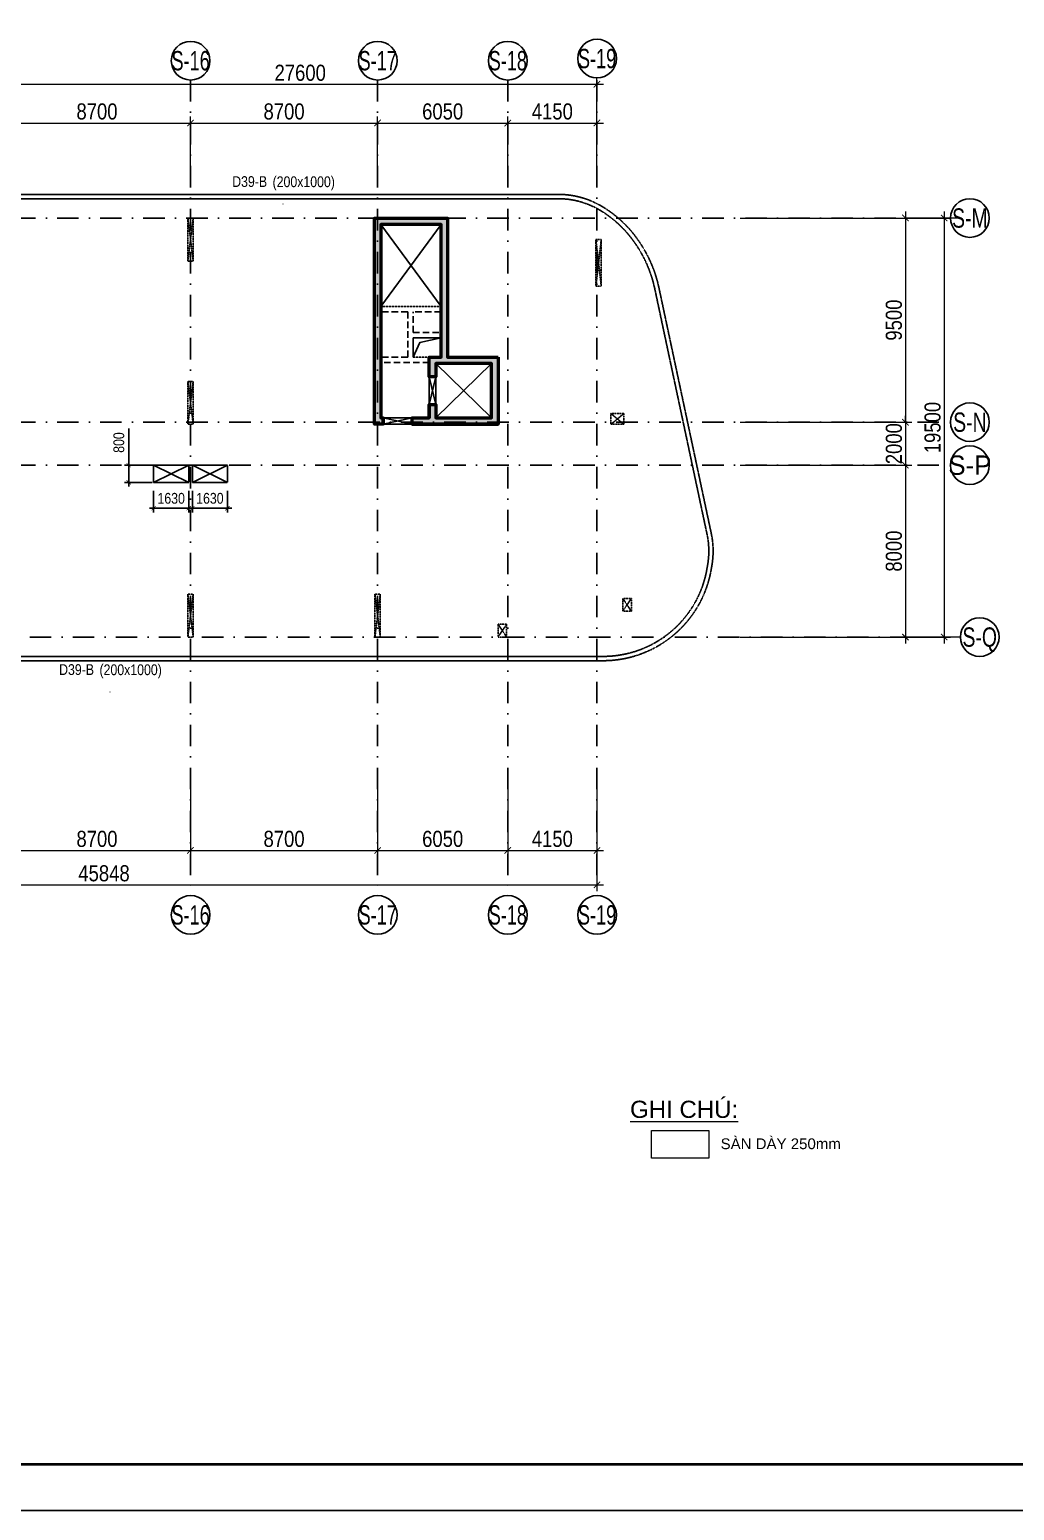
# Model space of a CAD drawing. Header units: millimetres. Extents: x -146681 to 1327256, y -72704 to 46237.
# Drawn here: x 1072153 to 1117944, y -72704 to -3796 of the extents above; entities that cross this region are included whole.
import ezdxf
from ezdxf.enums import TextEntityAlignment as Align

# ---------------------------------------------------------------- set-up
doc = ezdxf.new("R2010")
doc.units = ezdxf.units.MM
doc.header["$MEASUREMENT"] = 0
for name, pattern in [('DASHDOT', [1, 0.5, -0.25, 0, -0.25]), ('DASHED', [4.5, 3, -1.5]), ('ST_MBDV Cot vach 220805$0$HIDDEN', [0.375, 0.25, -0.125])]:
    doc.linetypes.add(name, pattern=pattern)
for name, color, linetype in [('AUDIT_I_220807103235-17', 50, 'Continuous'), ('ccu11-Dim', 8, 'Continuous'), ('ccu11-Khuat', 9, 'DASHED'), ('ccu11-Manh', 8, 'Continuous'), ('ccu11-Thay', 7, 'Continuous'), ('ccu12-Manh', 8, 'Continuous'), ('ccu12-Text', 31, 'Continuous'), ('KC2-DIM', 251, 'Continuous'), ('KT-Dim', 8, 'Continuous'), ('KT-Luoi truc South Tower', 8, 'DASHDOT'), ('ST_MBDV Cot vach 220805$0$AUDIT_I_220805193045-5', 6, 'Continuous'), ('TNG', 50, 'Continuous'), ('Xref_ST_MBDV Cot vach 30.7.2022|Xref_ST_MBDV Cot vach 30.7.2022|Xref_ST_MBDV Cot vach 30.7.2022|Xref_ST_MBDV Cot vach 30.7.2022|A-GRID-SYM', 50, 'Continuous')]:
    doc.layers.add(name, color=color, linetype=linetype)
for name, color, linetype, lineweight in [('ccu12-Tencaukien', 9, 'Continuous', 15), ('KT-Kich thuoc', 159, 'Continuous', 18), ('KT-Net thay', 7, 'Continuous', 15), ('ST_MBDV Cot vach 220805$0$KT-Net cot vach', 6, 'Continuous', 50)]:
    doc.layers.add(name, color=color, linetype=linetype, lineweight=lineweight)
doc.styles.add('Arial', font='arial.ttf', dxfattribs={"width": 0.7})
doc.styles.add('Arial Narrow', font='ARIALN.TTF')
doc.styles.add('HBA-Text', font='GOTHIC.TTF')
doc.dimstyles.new('ccu12-200', dxfattribs={"dimscale": 200, "dimtxt": 2.5, "dimasz": 1, "dimexe": 1, "dimexo": 2, "dimgap": 1, "dimtad": 1, "dimdec": 0, "dimdsep": 46, "dimtxsty": 'Arial Narrow', "dimblk": 'ARCHTICK', "dimcen": -1, "dimdle": 1, "dimclrd": 256, "dimclre": 256, "dimclrt": 3, "dimadec": 0, "dimazin": 2, "dimtfac": 0.1, "dimtdec": 0, "dimtmove": 0, "dimatfit": 1, "dimldrblk": 'ARCHTICK', "dimfxl": 1, "dimtvp": 0.833333, "dimtolj": 1, "dimtzin": 12, "dimarcsym": 0})
doc.dimstyles.new('CCU_1-300', dxfattribs={"dimscale": 300, "dimtxt": 2.5, "dimasz": 1, "dimexe": 1, "dimexo": 2, "dimgap": 0.5, "dimtad": 1, "dimdec": 0, "dimdsep": 46, "dimtxsty": 'Arial Narrow', "dimblk": 'ARCHTICK', "dimcen": -1, "dimdle": 1, "dimclrd": 256, "dimclre": 256, "dimclrt": 3, "dimadec": 0, "dimazin": 2, "dimtfac": 0.1, "dimtdec": 0, "dimtix": 1, "dimtmove": 2, "dimatfit": 1, "dimfxl": 1, "dimtvp": 0.833333, "dimtolj": 1, "dimtzin": 12, "dimarcsym": 0})

# ---------------------------------------------------------------- blocks, each defined once
blk = doc.blocks.new('_ArchTick')
at = {"color": 0, "const_width": 0.15}
blk.add_lwpolyline([(-0.5, -0.5), (0.5, 0.5)], dxfattribs=at)
blk = doc.blocks.new('*D476')
at = {"layer": 'Defpoints', "color": 0, "transparency": 16777216}
for p in [(-52171, 1204), (-6323, 1204), (-6323, -3959)]:
    blk.add_point(p, dxfattribs=at)
at = {"layer": 'KT-Kich thuoc', "lineweight": -2, "transparency": 16777216}
for p, q in [((-52171, 604), (-52171, -4259)), ((-6323, 604), (-6323, -4259)), ((-52471, -3959), (-6023, -3959))]:
    blk.add_line(p, q, dxfattribs=at)
at = {"layer": 'KT-Kich thuoc', "lineweight": -2, "transparency": 16777216, "xscale": 300, "yscale": 300, "zscale": 300, "rotation": 180}
blk.add_blockref('_ArchTick', (-52171, -3959), dxfattribs=at)
at = {"layer": 'KT-Kich thuoc', "lineweight": -2, "transparency": 16777216, "xscale": 300, "yscale": 300, "zscale": 300}
blk.add_blockref('_ArchTick', (-6323, -3959), dxfattribs=at)
at = {"layer": 'KT-Kich thuoc', "color": 3, "transparency": 16777216, "insert": (-29247, -3426), "char_height": 750, "attachment_point": 5, "style": 'Arial Narrow'}
blk.add_mtext('\\A1;45848', dxfattribs=at)
blk = doc.blocks.new('*D477')
at = {"layer": 'Defpoints', "color": 0, "transparency": 16777216}
for p in [(-265, 27070), (-265, 7570), (9819, 7570)]:
    blk.add_point(p, dxfattribs=at)
at = {"layer": 'KT-Kich thuoc', "lineweight": -2, "transparency": 16777216}
for p, q in [((335, 27070), (10119, 27070)), ((9819, 27370), (9819, 7270)), ((335, 7570), (10119, 7570))]:
    blk.add_line(p, q, dxfattribs=at)
at = {"layer": 'KT-Kich thuoc', "lineweight": -2, "transparency": 16777216, "xscale": 300, "yscale": 300, "zscale": 300}
for p, rotation in [((9819, 27070), 90), ((9819, 7570), 270)]:
    blk.add_blockref('_ArchTick', p, dxfattribs=dict(at, rotation=rotation))
at = {"layer": 'KT-Kich thuoc', "color": 3, "transparency": 16777216, "insert": (9286, 17320), "char_height": 750, "attachment_point": 5, "rotation": 90, "style": 'Arial Narrow'}
blk.add_mtext('\\A1;19500', dxfattribs=at)
blk = doc.blocks.new('*D455')
at = {"layer": 'Defpoints', "color": 0, "transparency": 16777216}
for p in [(-25223, 31492), (-33923, 28684, 0), (-25223, 28649, 0)]:
    blk.add_point(p, dxfattribs=at)
at = {"layer": 'KT-Kich thuoc', "lineweight": -2, "transparency": 16777216}
for p, q in [((-33923, 29284), (-33923, 31792)), ((-25223, 29249), (-25223, 31792)), ((-34223, 31492), (-24923, 31492))]:
    blk.add_line(p, q, dxfattribs=at)
at = {"layer": 'KT-Kich thuoc', "lineweight": -2, "transparency": 16777216, "xscale": 300, "yscale": 300, "zscale": 300, "rotation": 180}
blk.add_blockref('_ArchTick', (-33923, 31492), dxfattribs=at)
at = {"layer": 'KT-Kich thuoc', "lineweight": -2, "transparency": 16777216, "xscale": 300, "yscale": 300, "zscale": 300}
blk.add_blockref('_ArchTick', (-25223, 31492), dxfattribs=at)
at = {"layer": 'KT-Kich thuoc', "color": 3, "transparency": 16777216, "insert": (-29573, 32025), "char_height": 750, "attachment_point": 5, "style": 'Arial Narrow'}
blk.add_mtext('\\A1;8700', dxfattribs=at)
blk = doc.blocks.new('*D456')
at = {"layer": 'Defpoints', "color": 0, "transparency": 16777216}
for p in [(-16523, 31492), (-25223, 28649, 0), (-16523, 28791, 0)]:
    blk.add_point(p, dxfattribs=at)
at = {"layer": 'KT-Kich thuoc', "lineweight": -2, "transparency": 16777216}
for p, q in [((-25223, 29249), (-25223, 31792)), ((-16523, 29391), (-16523, 31792)), ((-25523, 31492), (-16223, 31492))]:
    blk.add_line(p, q, dxfattribs=at)
at = {"layer": 'KT-Kich thuoc', "lineweight": -2, "transparency": 16777216, "xscale": 300, "yscale": 300, "zscale": 300, "rotation": 180}
blk.add_blockref('_ArchTick', (-25223, 31492), dxfattribs=at)
at = {"layer": 'KT-Kich thuoc', "lineweight": -2, "transparency": 16777216, "xscale": 300, "yscale": 300, "zscale": 300}
blk.add_blockref('_ArchTick', (-16523, 31492), dxfattribs=at)
at = {"layer": 'KT-Kich thuoc', "color": 3, "transparency": 16777216, "insert": (-20873, 32025), "char_height": 750, "attachment_point": 5, "style": 'Arial Narrow'}
blk.add_mtext('\\A1;8700', dxfattribs=at)
blk = doc.blocks.new('*D457')
at = {"layer": 'Defpoints', "color": 0, "transparency": 16777216}
for p in [(-10473, 31492), (-16523, 28791), (-10473, 28921, 0)]:
    blk.add_point(p, dxfattribs=at)
at = {"layer": 'KT-Kich thuoc', "lineweight": -2, "transparency": 16777216}
for p, q in [((-16523, 29391), (-16523, 31792)), ((-10473, 29521), (-10473, 31792)), ((-16823, 31492), (-10173, 31492))]:
    blk.add_line(p, q, dxfattribs=at)
at = {"layer": 'KT-Kich thuoc', "lineweight": -2, "transparency": 16777216, "xscale": 300, "yscale": 300, "zscale": 300, "rotation": 180}
blk.add_blockref('_ArchTick', (-16523, 31492), dxfattribs=at)
at = {"layer": 'KT-Kich thuoc', "lineweight": -2, "transparency": 16777216, "xscale": 300, "yscale": 300, "zscale": 300}
blk.add_blockref('_ArchTick', (-10473, 31492), dxfattribs=at)
at = {"layer": 'KT-Kich thuoc', "color": 3, "transparency": 16777216, "insert": (-13498, 32025), "char_height": 750, "attachment_point": 5, "style": 'Arial Narrow'}
blk.add_mtext('\\A1;6050', dxfattribs=at)
blk = doc.blocks.new('*D458')
at = {"layer": 'Defpoints', "color": 0, "transparency": 16777216}
for p in [(-6323, 31492), (-6323, 29040), (-10473, 28921, 0)]:
    blk.add_point(p, dxfattribs=at)
at = {"layer": 'KT-Kich thuoc', "lineweight": -2, "transparency": 16777216}
for p, q in [((-10473, 29521), (-10473, 31792)), ((-6323, 29640), (-6323, 31792)), ((-10773, 31492), (-6023, 31492))]:
    blk.add_line(p, q, dxfattribs=at)
at = {"layer": 'KT-Kich thuoc', "lineweight": -2, "transparency": 16777216, "xscale": 300, "yscale": 300, "zscale": 300, "rotation": 180}
blk.add_blockref('_ArchTick', (-10473, 31492), dxfattribs=at)
at = {"layer": 'KT-Kich thuoc', "lineweight": -2, "transparency": 16777216, "xscale": 300, "yscale": 300, "zscale": 300}
blk.add_blockref('_ArchTick', (-6323, 31492), dxfattribs=at)
at = {"layer": 'KT-Kich thuoc', "color": 3, "transparency": 16777216, "insert": (-8398, 32025), "char_height": 750, "attachment_point": 5, "style": 'Arial Narrow'}
blk.add_mtext('\\A1;4150', dxfattribs=at)
blk = doc.blocks.new('*D459')
at = {"layer": 'Defpoints', "color": 0, "transparency": 16777216}
for p in [(-6323, 33292), (-33923, 28921), (-6323, 28921)]:
    blk.add_point(p, dxfattribs=at)
at = {"layer": 'KT-Kich thuoc', "lineweight": -2, "transparency": 16777216}
for p, q in [((-34223, 33292), (-6023, 33292)), ((-33923, 29521), (-33923, 33592)), ((-6323, 29521), (-6323, 33592))]:
    blk.add_line(p, q, dxfattribs=at)
at = {"layer": 'KT-Kich thuoc', "lineweight": -2, "transparency": 16777216, "xscale": 300, "yscale": 300, "zscale": 300, "rotation": 180}
blk.add_blockref('_ArchTick', (-33923, 33292), dxfattribs=at)
at = {"layer": 'KT-Kich thuoc', "lineweight": -2, "transparency": 16777216, "xscale": 300, "yscale": 300, "zscale": 300}
blk.add_blockref('_ArchTick', (-6323, 33292), dxfattribs=at)
at = {"layer": 'KT-Kich thuoc', "color": 3, "transparency": 16777216, "insert": (-20123, 33825), "char_height": 750, "attachment_point": 5, "style": 'Arial Narrow'}
blk.add_mtext('\\A1;27600', dxfattribs=at)
blk = doc.blocks.new('*D462')
at = {"layer": 'Defpoints', "color": 0, "transparency": 16777216}
for p in [(-33923, 1204), (-25223, 1204), (-25223, -2359)]:
    blk.add_point(p, dxfattribs=at)
at = {"layer": 'KT-Kich thuoc', "lineweight": -2, "transparency": 16777216}
for p, q in [((-33923, 604), (-33923, -2659)), ((-25223, 604), (-25223, -2659)), ((-34223, -2359), (-24923, -2359))]:
    blk.add_line(p, q, dxfattribs=at)
at = {"layer": 'KT-Kich thuoc', "lineweight": -2, "transparency": 16777216, "xscale": 300, "yscale": 300, "zscale": 300, "rotation": 180}
blk.add_blockref('_ArchTick', (-33923, -2359), dxfattribs=at)
at = {"layer": 'KT-Kich thuoc', "lineweight": -2, "transparency": 16777216, "xscale": 300, "yscale": 300, "zscale": 300}
blk.add_blockref('_ArchTick', (-25223, -2359), dxfattribs=at)
at = {"layer": 'KT-Kich thuoc', "color": 3, "transparency": 16777216, "insert": (-29573, -1826), "char_height": 750, "attachment_point": 5, "style": 'Arial Narrow'}
blk.add_mtext('\\A1;8700', dxfattribs=at)
blk = doc.blocks.new('*D463')
at = {"layer": 'Defpoints', "color": 0, "transparency": 16777216}
for p in [(-25223, 1204), (-16523, 1204), (-16523, -2359)]:
    blk.add_point(p, dxfattribs=at)
at = {"layer": 'KT-Kich thuoc', "lineweight": -2, "transparency": 16777216}
for p, q in [((-25223, 604), (-25223, -2659)), ((-16523, 604), (-16523, -2659)), ((-25523, -2359), (-16223, -2359))]:
    blk.add_line(p, q, dxfattribs=at)
at = {"layer": 'KT-Kich thuoc', "lineweight": -2, "transparency": 16777216, "xscale": 300, "yscale": 300, "zscale": 300, "rotation": 180}
blk.add_blockref('_ArchTick', (-25223, -2359), dxfattribs=at)
at = {"layer": 'KT-Kich thuoc', "lineweight": -2, "transparency": 16777216, "xscale": 300, "yscale": 300, "zscale": 300}
blk.add_blockref('_ArchTick', (-16523, -2359), dxfattribs=at)
at = {"layer": 'KT-Kich thuoc', "color": 3, "transparency": 16777216, "insert": (-20873, -1826), "char_height": 750, "attachment_point": 5, "style": 'Arial Narrow'}
blk.add_mtext('\\A1;8700', dxfattribs=at)
blk = doc.blocks.new('*D464')
at = {"layer": 'Defpoints', "color": 0, "transparency": 16777216}
for p in [(-16523, 1204), (-10473, 1204), (-10473, -2359)]:
    blk.add_point(p, dxfattribs=at)
at = {"layer": 'KT-Kich thuoc', "lineweight": -2, "transparency": 16777216}
for p, q in [((-16523, 604), (-16523, -2659)), ((-10473, 604), (-10473, -2659)), ((-16823, -2359), (-10173, -2359))]:
    blk.add_line(p, q, dxfattribs=at)
at = {"layer": 'KT-Kich thuoc', "lineweight": -2, "transparency": 16777216, "xscale": 300, "yscale": 300, "zscale": 300, "rotation": 180}
blk.add_blockref('_ArchTick', (-16523, -2359), dxfattribs=at)
at = {"layer": 'KT-Kich thuoc', "lineweight": -2, "transparency": 16777216, "xscale": 300, "yscale": 300, "zscale": 300}
blk.add_blockref('_ArchTick', (-10473, -2359), dxfattribs=at)
at = {"layer": 'KT-Kich thuoc', "color": 3, "transparency": 16777216, "insert": (-13498, -1826), "char_height": 750, "attachment_point": 5, "style": 'Arial Narrow'}
blk.add_mtext('\\A1;6050', dxfattribs=at)
blk = doc.blocks.new('*D465')
at = {"layer": 'Defpoints', "color": 0, "transparency": 16777216}
for p in [(-10473, 1204), (-6323, 1204), (-6323, -2359)]:
    blk.add_point(p, dxfattribs=at)
at = {"layer": 'KT-Kich thuoc', "lineweight": -2, "transparency": 16777216}
for p, q in [((-10473, 604), (-10473, -2659)), ((-6323, 604), (-6323, -2659)), ((-10773, -2359), (-6023, -2359))]:
    blk.add_line(p, q, dxfattribs=at)
at = {"layer": 'KT-Kich thuoc', "lineweight": -2, "transparency": 16777216, "xscale": 300, "yscale": 300, "zscale": 300, "rotation": 180}
blk.add_blockref('_ArchTick', (-10473, -2359), dxfattribs=at)
at = {"layer": 'KT-Kich thuoc', "lineweight": -2, "transparency": 16777216, "xscale": 300, "yscale": 300, "zscale": 300}
blk.add_blockref('_ArchTick', (-6323, -2359), dxfattribs=at)
at = {"layer": 'KT-Kich thuoc', "color": 3, "transparency": 16777216, "insert": (-8398, -1826), "char_height": 750, "attachment_point": 5, "style": 'Arial Narrow'}
blk.add_mtext('\\A1;4150', dxfattribs=at)
blk = doc.blocks.new('*D466')
at = {"layer": 'Defpoints', "color": 0, "transparency": 16777216}
for p in [(-265, 15570), (-265, 7570), (8019, 7570)]:
    blk.add_point(p, dxfattribs=at)
at = {"layer": 'KT-Kich thuoc', "lineweight": -2, "transparency": 16777216}
for p, q in [((8019, 15870), (8019, 7270)), ((335, 15570), (8319, 15570)), ((335, 7570), (8319, 7570))]:
    blk.add_line(p, q, dxfattribs=at)
at = {"layer": 'KT-Kich thuoc', "lineweight": -2, "transparency": 16777216, "xscale": 300, "yscale": 300, "zscale": 300}
for p, rotation in [((8019, 15570), 90), ((8019, 7570), 270)]:
    blk.add_blockref('_ArchTick', p, dxfattribs=dict(at, rotation=rotation))
at = {"layer": 'KT-Kich thuoc', "color": 3, "transparency": 16777216, "insert": (7486, 11570), "char_height": 750, "attachment_point": 5, "rotation": 90, "style": 'Arial Narrow'}
blk.add_mtext('\\A1;8000', dxfattribs=at)
blk = doc.blocks.new('GRID-SYM-flat-83')
at = {"layer": 'Xref_ST_MBDV Cot vach 30.7.2022|Xref_ST_MBDV Cot vach 30.7.2022|Xref_ST_MBDV Cot vach 30.7.2022|Xref_ST_MBDV Cot vach 30.7.2022|A-GRID-SYM'}
blk.add_ellipse((0, 0, 0), major_axis=(-900, 5), ratio=1, dxfattribs=at)
at = {"layer": 'Xref_ST_MBDV Cot vach 30.7.2022|Xref_ST_MBDV Cot vach 30.7.2022|Xref_ST_MBDV Cot vach 30.7.2022|Xref_ST_MBDV Cot vach 30.7.2022|A-GRID-SYM', "style": 'HBA-Text'}
blk.add_attdef('GRID', text='', height=900, rotation=359.63025, dxfattribs=at).set_placement((0, 0, 0), align=Align.MIDDLE_CENTER)
blk = doc.blocks.new('GRID-SYM-flat-84')
at = {"layer": 'Xref_ST_MBDV Cot vach 30.7.2022|Xref_ST_MBDV Cot vach 30.7.2022|Xref_ST_MBDV Cot vach 30.7.2022|Xref_ST_MBDV Cot vach 30.7.2022|A-GRID-SYM'}
blk.add_ellipse((0, 0, 0), major_axis=(-900, 5), ratio=1, dxfattribs=at)
at = {"layer": 'Xref_ST_MBDV Cot vach 30.7.2022|Xref_ST_MBDV Cot vach 30.7.2022|Xref_ST_MBDV Cot vach 30.7.2022|Xref_ST_MBDV Cot vach 30.7.2022|A-GRID-SYM', "style": 'HBA-Text'}
blk.add_attdef('GRID', text='', height=900, rotation=359.63025, dxfattribs=at).set_placement((0, 0, 0), align=Align.MIDDLE_CENTER)
blk = doc.blocks.new('GRID-SYM-flat-85')
at = {"layer": 'Xref_ST_MBDV Cot vach 30.7.2022|Xref_ST_MBDV Cot vach 30.7.2022|Xref_ST_MBDV Cot vach 30.7.2022|Xref_ST_MBDV Cot vach 30.7.2022|A-GRID-SYM'}
blk.add_ellipse((0, 0, 0), major_axis=(-900, 5), ratio=1, dxfattribs=at)
at = {"layer": 'Xref_ST_MBDV Cot vach 30.7.2022|Xref_ST_MBDV Cot vach 30.7.2022|Xref_ST_MBDV Cot vach 30.7.2022|Xref_ST_MBDV Cot vach 30.7.2022|A-GRID-SYM', "style": 'HBA-Text'}
blk.add_attdef('GRID', text='', height=900, rotation=359.63025, dxfattribs=at).set_placement((0, 0, 0), align=Align.MIDDLE_CENTER)
blk = doc.blocks.new('GRID-SYM-flat-86')
at = {"layer": 'Xref_ST_MBDV Cot vach 30.7.2022|Xref_ST_MBDV Cot vach 30.7.2022|Xref_ST_MBDV Cot vach 30.7.2022|Xref_ST_MBDV Cot vach 30.7.2022|A-GRID-SYM'}
blk.add_ellipse((0, 0, 0), major_axis=(-900, 5), ratio=1, dxfattribs=at)
at = {"layer": 'Xref_ST_MBDV Cot vach 30.7.2022|Xref_ST_MBDV Cot vach 30.7.2022|Xref_ST_MBDV Cot vach 30.7.2022|Xref_ST_MBDV Cot vach 30.7.2022|A-GRID-SYM', "style": 'HBA-Text'}
blk.add_attdef('GRID', text='', height=900, rotation=359.63025, dxfattribs=at).set_placement((0, 0, 0), align=Align.MIDDLE_CENTER)
blk = doc.blocks.new('GRID-SYM-flat-73')
at = {"layer": 'Xref_ST_MBDV Cot vach 30.7.2022|Xref_ST_MBDV Cot vach 30.7.2022|Xref_ST_MBDV Cot vach 30.7.2022|Xref_ST_MBDV Cot vach 30.7.2022|A-GRID-SYM'}
blk.add_circle((0, 0, 0), 900, dxfattribs=at)
at = {"layer": 'Xref_ST_MBDV Cot vach 30.7.2022|Xref_ST_MBDV Cot vach 30.7.2022|Xref_ST_MBDV Cot vach 30.7.2022|Xref_ST_MBDV Cot vach 30.7.2022|A-GRID-SYM', "style": 'HBA-Text'}
blk.add_attdef('GRID', text='', height=900, rotation=359.63025, dxfattribs=at).set_placement((0, 0, 0), align=Align.MIDDLE_CENTER)
blk = doc.blocks.new('*D467')
at = {"layer": 'Defpoints', "color": 0, "transparency": 16777216}
for p in [(-265, 27070), (-265, 17570), (8019, 17570)]:
    blk.add_point(p, dxfattribs=at)
at = {"layer": 'KT-Kich thuoc', "lineweight": -2, "transparency": 16777216}
for p, q in [((335, 27070), (8319, 27070)), ((8019, 27370), (8019, 17270)), ((335, 17570), (8319, 17570))]:
    blk.add_line(p, q, dxfattribs=at)
at = {"layer": 'KT-Kich thuoc', "lineweight": -2, "transparency": 16777216, "xscale": 300, "yscale": 300, "zscale": 300}
for p, rotation in [((8019, 27070), 90), ((8019, 17570), 270)]:
    blk.add_blockref('_ArchTick', p, dxfattribs=dict(at, rotation=rotation))
at = {"layer": 'KT-Kich thuoc', "color": 3, "transparency": 16777216, "insert": (7486, 22320), "char_height": 750, "attachment_point": 5, "rotation": 90, "style": 'Arial Narrow'}
blk.add_mtext('\\A1;9500', dxfattribs=at)
blk = doc.blocks.new('*D468')
at = {"layer": 'Defpoints', "color": 0, "transparency": 16777216}
for p in [(-265, 17570), (-265, 15570), (8019, 15570)]:
    blk.add_point(p, dxfattribs=at)
at = {"layer": 'KT-Kich thuoc', "lineweight": -2, "transparency": 16777216}
for p, q in [((335, 17570), (8319, 17570)), ((8019, 17570), (8019, 17870)), ((8019, 17570), (8019, 15570)), ((335, 15570), (8319, 15570)), ((8019, 15570), (8019, 15270))]:
    blk.add_line(p, q, dxfattribs=at)
at = {"layer": 'KT-Kich thuoc', "lineweight": -2, "transparency": 16777216, "xscale": 300, "yscale": 300, "zscale": 300}
for p, rotation in [((8019, 17570), 270), ((8019, 15570), 90)]:
    blk.add_blockref('_ArchTick', p, dxfattribs=dict(at, rotation=rotation))
at = {"layer": 'KT-Kich thuoc', "color": 3, "transparency": 16777216, "insert": (7486, 16570), "char_height": 750, "attachment_point": 5, "rotation": 90, "style": 'Arial Narrow'}
blk.add_mtext('\\A1;2000', dxfattribs=at)
blk = doc.blocks.new('*U194')
at = {"layer": 'ccu12-Tencaukien', "color": 8, "ltscale": 10000}
blk.add_line((361, -155), (354, -155), dxfattribs=at)
at = {"layer": 'ccu12-Text', "color": 2, "style": 'Arial Narrow', "width": 0.8}
blk.add_attdef('SH', text='', height=300, dxfattribs=at).set_placement((276, 6), align=Align.BOTTOM_RIGHT)
at = {"layer": 'ccu12-Text', "color": 31, "style": 'Arial Narrow', "width": 0.8}
for tag, p in [('(', (508, -75)), ('KT', (633, -75)), (')', (963, -75))]:
    blk.add_attdef(tag, text='', height=250, dxfattribs=at).set_placement(p, align=Align.BOTTOM_LEFT)
blk = doc.blocks.new('Khung ten_A1', base_point=(-3406704, 253379))
at = {"layer": 'Defpoints', "color": 1}
blk.add_lwpolyline([(84100, 0), (84100, 59471), (0, 59471), (0, 0)], close=True, dxfattribs=at)
at = {"layer": 'KT-Net thay', "const_width": 60}
blk.add_lwpolyline([(2700, 1071), (83100, 1071), (83100, 58471), (2700, 58471)], close=True, dxfattribs=at)
blk = doc.blocks.new('*D332')
at = {"layer": 'Defpoints', "color": 0, "transparency": 16777216}
for p in [(1077920, -24864, 17), (1079550, -24864, 18), (1077920, -26066)]:
    blk.add_point(p, dxfattribs=at)
at = {"layer": 'KC2-DIM', "lineweight": -2, "transparency": 16777216}
for p, q in [((1077920, -25264), (1077920, -26266)), ((1079550, -25264), (1079550, -26266)), ((1079750, -26066), (1077720, -26066))]:
    blk.add_line(p, q, dxfattribs=at)
at = {"layer": 'KC2-DIM', "lineweight": -2, "transparency": 16777216, "xscale": 200, "yscale": 200, "zscale": 200, "rotation": 180}
blk.add_blockref('_ArchTick', (1077920, -26066), dxfattribs=at)
at = {"layer": 'KC2-DIM', "lineweight": -2, "transparency": 16777216, "xscale": 200, "yscale": 200, "zscale": 200}
blk.add_blockref('_ArchTick', (1079550, -26066), dxfattribs=at)
at = {"layer": 'KC2-DIM', "color": 3, "transparency": 16777216, "insert": (1078735, -25611), "char_height": 500, "attachment_point": 5, "style": 'Arial Narrow'}
blk.add_mtext('\\A1;1630', dxfattribs=at)
blk = doc.blocks.new('*D333')
at = {"layer": 'Defpoints', "color": 0, "transparency": 16777216}
for p in [(1079720, -24864, 18), (1081350, -24864, 18), (1081350, -26066)]:
    blk.add_point(p, dxfattribs=at)
at = {"layer": 'KC2-DIM', "lineweight": -2, "transparency": 16777216}
for p, q in [((1079720, -25264), (1079720, -26266)), ((1081350, -25264), (1081350, -26266)), ((1079520, -26066), (1081550, -26066))]:
    blk.add_line(p, q, dxfattribs=at)
at = {"layer": 'KC2-DIM', "lineweight": -2, "transparency": 16777216, "xscale": 200, "yscale": 200, "zscale": 200, "rotation": 180}
blk.add_blockref('_ArchTick', (1079720, -26066), dxfattribs=at)
at = {"layer": 'KC2-DIM', "lineweight": -2, "transparency": 16777216, "xscale": 200, "yscale": 200, "zscale": 200}
blk.add_blockref('_ArchTick', (1081350, -26066), dxfattribs=at)
at = {"layer": 'KC2-DIM', "color": 3, "transparency": 16777216, "insert": (1080535, -25611), "char_height": 500, "attachment_point": 5, "style": 'Arial Narrow'}
blk.add_mtext('\\A1;1630', dxfattribs=at)
blk = doc.blocks.new('*D334')
at = {"layer": 'Defpoints', "color": 0, "transparency": 16777216}
for p in [(1076758, -24064), (1078136, -24064, 17), (1078244, -24864, 17)]:
    blk.add_point(p, dxfattribs=at)
at = {"layer": 'KC2-DIM', "lineweight": -2, "transparency": 16777216}
for p, q in [((1076758, -24064), (1076758, -22359)), ((1077736, -24064), (1076558, -24064)), ((1076758, -24864), (1076758, -24064)), ((1077844, -24864), (1076558, -24864)), ((1076758, -24864), (1076758, -25064))]:
    blk.add_line(p, q, dxfattribs=at)
at = {"layer": 'KC2-DIM', "lineweight": -2, "transparency": 16777216, "xscale": 200, "yscale": 200, "zscale": 200}
for p, rotation in [((1076758, -24064), 270), ((1076758, -24864), 90)]:
    blk.add_blockref('_ArchTick', p, dxfattribs=dict(at, rotation=rotation))
at = {"layer": 'KC2-DIM', "color": 3, "transparency": 16777216, "insert": (1076303, -23012), "char_height": 500, "attachment_point": 5, "rotation": 90, "style": 'Arial Narrow'}
blk.add_mtext('\\A1;800', dxfattribs=at)
blk = doc.blocks.new('*U410')
at = {"color": 6, "linetype": 'ST_MBDV Cot vach 220805$0$HIDDEN', "ltscale": 10}
for p, q in [((-225, 1525), (-475, -475)), ((-225, -475), (-475, 1525))]:
    blk.add_line(p, q, dxfattribs=at)
blk.add_lwpolyline([(-475, -475), (-225, -475), (-225, 1525), (-475, 1525)], close=True, dxfattribs=at)
blk = doc.blocks.new('*U415')
at = {"color": 6, "linetype": 'ST_MBDV Cot vach 220805$0$HIDDEN', "ltscale": 10}
for p, q in [((-225, 1525), (-475, -475)), ((-225, -475), (-475, 1525))]:
    blk.add_line(p, q, dxfattribs=at)
blk.add_lwpolyline([(-475, -475), (-225, -475), (-225, 1525), (-475, 1525)], close=True, dxfattribs=at)
blk = doc.blocks.new('*U416')
at = {"color": 6, "linetype": 'ST_MBDV Cot vach 220805$0$HIDDEN', "ltscale": 10}
for p, q in [((-75, 125), (-475, -475)), ((-75, -475), (-475, 125))]:
    blk.add_line(p, q, dxfattribs=at)
blk.add_lwpolyline([(-475, -475), (-75, -475), (-75, 125), (-475, 125)], close=True, dxfattribs=at)
blk = doc.blocks.new('*U418')
at = {"color": 6, "linetype": 'ST_MBDV Cot vach 220805$0$HIDDEN', "ltscale": 10}
for p, q in [((-225, 1525), (-475, -475)), ((-225, -475), (-475, 1525))]:
    blk.add_line(p, q, dxfattribs=at)
blk.add_lwpolyline([(-475, -475), (-225, -475), (-225, 1525), (-475, 1525)], close=True, dxfattribs=at)
blk = doc.blocks.new('*U411')
at = {"color": 6, "linetype": 'ST_MBDV Cot vach 220805$0$HIDDEN', "ltscale": 10}
for p, q in [((-225, 1525), (-475, -475)), ((-225, -475), (-475, 1525))]:
    blk.add_line(p, q, dxfattribs=at)
blk.add_lwpolyline([(-475, -475), (-225, -475), (-225, 1525), (-475, 1525)], close=True, dxfattribs=at)
blk = doc.blocks.new('*U424')
at = {"color": 6, "linetype": 'ST_MBDV Cot vach 220805$0$HIDDEN', "ltscale": 10}
for p, q in [((-225, 1695), (-475, -475)), ((-225, -475), (-475, 1695))]:
    blk.add_line(p, q, dxfattribs=at)
blk.add_lwpolyline([(-475, -475), (-225, -475), (-225, 1695), (-475, 1695)], close=True, dxfattribs=at)
blk = doc.blocks.new('*U425')
at = {"color": 6, "linetype": 'ST_MBDV Cot vach 220805$0$HIDDEN', "ltscale": 10}
for p, q in [((25, 125), (-475, -475)), ((25, -475), (-475, 125))]:
    blk.add_line(p, q, dxfattribs=at)
blk.add_lwpolyline([(-475, -475), (25, -475), (25, 125), (-475, 125)], close=True, dxfattribs=at)
blk = doc.blocks.new('*U429')
at = {"color": 6, "linetype": 'ST_MBDV Cot vach 220805$0$HIDDEN', "ltscale": 10}
for p, q in [((-75, 125), (-475, -475)), ((-75, -475), (-475, 125))]:
    blk.add_line(p, q, dxfattribs=at)
blk.add_lwpolyline([(-475, -475), (-75, -475), (-75, 125), (-475, 125)], close=True, dxfattribs=at)
blk = doc.blocks.new('MBCV-T39')
at = {"layer": 'ST_MBDV Cot vach 220805$0$KT-Net cot vach'}
h = blk.add_hatch(dxfattribs=at)
h.set_pattern_fill('1BETONG2-BOP', color=250, scale=30, style=0, pattern_type=2)
h.set_pattern_definition([(50, (86189.86, -14009.07), (215.17805, -18.82564), [22.5, -247.5]), (355, (86189.86, -14009.07), (-41.6254, 225.65764), [18, -198]), (100.4514, (86207.8, -14010.64), (173.5528, 206.83186), [19.12206, -210.34263]), (46.1842, (86189.86, -13949.07), (320.1723, -49.6557), [33.75, -371.25]), (96.6356, (86216.54, -13953.2), (280.3988, 292.2354), [28.6831, -315.5139]), (351.1842, (86189.86, -13949.07), (280.3986, 292.2356), [27, -297]), (21, (86219.86, -13964.07), (179.0721, -120.78567), [22.5, -247.5]), (226, (86219.86, -13964.07), (201.56464, -109.66194), [18, -198]), (71.4514, (86234.79, -13974.14), (252.0668, 96.75915), [19.12206, -210.34263]), (67.5, (86189.86, -14009.07), (-46.774855, 88.31234), [0, -195.6, 0, -201, 0, -198.75]), (4.5, (86189.86, -14009.07), (85.00528, 114.03096), [0, -114.6, 0, -191.1, 0, -75.75]), (327.5, (86122.96, -14009.07), (160.14673, -6.76646), [0, -75, 0, -234, 0, -310.5]), (317.5, (86092.96, -14009.07), (174.95585, 30.0315), [0, -97.5, 0, -155.4, 0, -220.5]), (315, (86189.86, -14009.07), (90.15611, 90.15611), []), (315, (86189.86, -13972.32), (90.15611, 90.15611), [])])
h.paths.add_polyline_path([(2350, -6470), (2350, -9600), (-1650, -9600), (-1650, -9300), (-850, -9300), (-850, -8685), (-550, -8685), (-550, -9300), (2050, -9300), (2050, -6770), (-550, -6770), (-550, -7385), (-850, -7385), (-850, -6470), (-300, -6470), (-300, -300), (-3100, -300), (-3100, -9300), (-3000, -9300), (-3000, -9600), (-3400, -9600), (-3400, 0), (0, 0), (0, -6470)])
at = {"layer": 'ccu11-Thay', "color": 6, "ltscale": 0.5}
for p, q in [((-850, -8685), (-850, -7385)), ((-3000, -9300), (-1650, -9300)), ((-3000, -9600), (-1650, -9600))]:
    blk.add_line(p, q, dxfattribs=at)
blk.add_lwpolyline([(-550, -7385), (-550, -8685)], dxfattribs=at)
at = {"layer": 'ST_MBDV Cot vach 220805$0$KT-Net cot vach'}
for p, q in [((-850, -8685), (-850, -9300)), ((-550, -8685), (-550, -9300)), ((-3000, -9600), (-3000, -9300)), ((-1650, -9300), (-850, -9300)), ((-1650, -9600), (-1650, -9300)), ((-1650, -9600), (2350, -9600))]:
    blk.add_line(p, q, dxfattribs=at)
blk.add_lwpolyline([(2350, -6470), (2350, -9600), (-1650, -9600), (-1650, -9300), (-850, -9300), (-850, -8685), (-550, -8685), (-550, -9300), (2050, -9300), (2050, -6770), (-550, -6770), (-550, -7385), (-850, -7385), (-850, -6470), (-300, -6470), (-300, -300), (-3100, -300), (-3100, -9300), (-3000, -9300), (-3000, -9600), (-3400, -9600), (-3400, 0), (0, 0), (0, -6470), (2350, -6470)], dxfattribs=at)
at = {"layer": 'TNG', "elevation": 0}
blk.add_lwpolyline([(-3100, -6600), (-3100, -6600), (-3100, -1900)], dxfattribs=at)
at = {"layer": 'ST_MBDV Cot vach 220805$0$AUDIT_I_220805193045-5', "linetype": 'ByBlock', "xscale": -1}
for name, p, rotation in [('*U411', (-12300, -1525, 0), 359.9999999999985), ('*U418', (-12300, -9125, 0), 359.9999999999985), ('*U425', (8075, -9125, 0), 270), ('*U410', (-12300, -19025, 0), 359.9999999999985), ('*U415', (-3600, -19025, 0), 359.9999999999985), ('*U429', (8075, -17825, 0), 359.9999999999985), ('*U416', (2275, -19025, 0), 359.9999999999985)]:
    blk.add_blockref(name, p, dxfattribs=dict(at, rotation=rotation))
blk.add_blockref('*U424', (6675, -2695, 0), dxfattribs=at)
blk = doc.blocks.new('mbkc-t39')
at = {"elevation": 0}
for points in [[(-26286, 27544), (-26287, 27544), (-28875, 34908, 0.338337), (-32749, 36444), (-62185, 26289, 0.459457), (-64225, 21139), (-55456, 6813, 0.279689), (-50490, 5781), (-27772, 13619, 0.204279), (-27706, 13740), (-27482, 14770, -0.275412), (-26755, 15571), (-22342, 17089, -0.414195), (-21181, 16524), (-12852, -7567, 0.319754), (-8032, -11000), (37106, -11000, 0.36531), (42072, -6689, 0.102434), (42063, -5068), (39621, 6403, 0.132611), (38155, 9202, 0.066499), (37024, 10116, 0.137615), (34943, 10700), (9300, 10700)], [(-26221, 27355), (-26409, 27290), (-29057, 34822, 0.336124), (-32689, 36253), (-62119, 26100, 0.458894), (-64051, 21238), (-55300, 6941, 0.278184), (-50556, 5970), (-27901, 13786), (-27678, 14811, -0.274307), (-26816, 15761), (-22407, 17278, -0.414153), (-20992, 16589), (-12663, -7501, 0.319754), (-8032, -10800), (37104, -10800, 0.365478), (41875, -6654, 0.102721), (41867, -5109), (39426, 6361, 0.13252), (38009, 9065, 0.066443), (36920, 9945, 0.137615), (34943, 10500), (9300, 10500)], [(-53502, 5908, 0.161195), (-50556, 5970), (-27901, 13786), (-27678, 14811, -0.274307), (-26816, 15761), (-22407, 17278, -0.414153), (-20992, 16589), (-12663, -7501, 0.319754), (-8032, -10800), (37104, -10800, 0.151467), (39864, -9900)]]:
    blk.add_lwpolyline(points, format="xyb", dxfattribs=at)
at = {"ltscale": 0.5, "elevation": 0}
blk.add_lwpolyline([(29500, 5480), (26700, 5480)], dxfattribs=at)
blk.add_lwpolyline([(28200, 4030), (29500, 4030), (29500, 3130), (28200, 3130)], close=True, dxfattribs=at)
for points, elevation in [([(16135, -1900), (17765, -1900), (17765, -2700), (16135, -2700), (16135, -1900)], 17), ([(17935, -2700), (17935, -1900), (19565, -1900), (19565, -2700), (17935, -2700)], 18)]:
    blk.add_lwpolyline(points, dxfattribs=dict(elevation=elevation))
at = {"layer": 'ccu11-Khuat', "ltscale": 100, "elevation": 0}
for points in [[(27950, 5230), (26700, 5230)], [(27950, 3130), (27950, 5230)], [(29500, 5230), (28200, 5230)], [(28200, 4280), (28200, 5230)], [(28200, 4280), (29500, 4280)], [(27950, 3130), (26700, 3130)], [(28950, 2880), (26700, 2880)]]:
    blk.add_lwpolyline(points, dxfattribs=at)
at = {"layer": 'ccu11-Khuat', "color": 6, "ltscale": 0.2, "elevation": 0}
for points in [[(28950, 2215), (28950, 915)], [(26800, 300), (28150, 300)], [(26800, 0), (28150, 0)]]:
    blk.add_lwpolyline(points, dxfattribs=at)
at = {"layer": 'ccu11-Manh'}
for p, q in [((16135, -1900, 17), (17765, -2700, 18)), ((17765, -1900, 17), (16135, -2700, 17)), ((17935, -2700, 18), (19565, -1900, 18)), ((17935, -1900, 18), (19565, -2700, 18))]:
    blk.add_line(p, q, dxfattribs=at)
at = {"layer": 'ccu11-Manh', "elevation": 0}
for points in [[(29250, 2830), (31850, 300)], [(31850, 2830), (29250, 300)]]:
    blk.add_lwpolyline(points, dxfattribs=at)
at = {"layer": 'ccu11-Thay', "color": 6, "ltscale": 0.5, "elevation": 0}
blk.add_lwpolyline([(29250, 2215), (29250, 915)], dxfattribs=at)
at = {"layer": 'ccu12-Manh', "ltscale": 0.5, "elevation": 0}
for points in [[(26700, 9300), (29500, 5480)], [(26700, 5480), (29500, 9300)]]:
    blk.add_lwpolyline(points, dxfattribs=at)
at = {"layer": 'KC2-DIM', "ltscale": 0.5, "elevation": 0}
for points in [[(29250, 2215), (28950, 915)], [(29250, 915), (28950, 2215)]]:
    blk.add_lwpolyline(points, dxfattribs=at)
at = {"layer": 'ccu11-Khuat'}
blk.add_blockref('MBCV-T39', (29800, 9600, 0), dxfattribs=at)
blk = doc.blocks.new('Asix South Tower')
at = {"layer": 'KT-Kich thuoc'}
for p, q in [((10576.4, 27070.4), (8018.8, 27070.4)), ((10576.4, 7570.4), (8018.8, 7570.4))]:
    blk.add_line(p, q, dxfattribs=at)
at = {"layer": 'KT-Luoi truc South Tower', "ltscale": 2000}
for p, q in [((-25223, 33491.9), (-25223, -4459.1)), ((-16523, 33491.9), (-16523, -4459.1)), ((-10473, 33491.9), (-10473, -4459.1)), ((-6323, 33491.9), (-6323, -4459.1)), ((-49426.2, 27070.4), (10118.8, 27070.4)), ((-49426.2, 17570.4), (10118.8, 17570.4)), ((-49426.2, 15570.4), (10118.8, 15570.4)), ((-52698.1, 7570.4), (10118.8, 7570.4))]:
    blk.add_line(p, q, dxfattribs=at)
at = {"layer": 'KT-Dim'}
ref = blk.add_blockref('GRID-SYM-flat-73', (-25217.9, 34391.9, 0), dxfattribs=dict(at, xscale=-1, rotation=179.6748020054017))
ref.add_attrib('GRID', 'S-16', dxfattribs={"layer": 'AUDIT_I_220807103235-17', "height": 900, "style": 'HBA-Text', "width": 0.7}).set_placement((-25217.9, 34391.9, 0), align=Align.MIDDLE_CENTER)
ref = blk.add_blockref('GRID-SYM-flat-73', (-16517.9, 34391.9, 0), dxfattribs=dict(at, xscale=-1, rotation=179.6748020054017))
ref.add_attrib('GRID', 'S-17', dxfattribs={"layer": 'AUDIT_I_220807103235-17', "height": 900, "style": 'HBA-Text', "width": 0.7}).set_placement((-16517.9, 34391.9, 0), align=Align.MIDDLE_CENTER)
ref = blk.add_blockref('GRID-SYM-flat-73', (-10467.9, 34391.9, 0), dxfattribs=dict(at, xscale=-1, rotation=179.6748020054017))
ref.add_attrib('GRID', 'S-18', dxfattribs={"layer": 'AUDIT_I_220807103235-17', "height": 900, "style": 'HBA-Text', "width": 0.7}).set_placement((-10467.9, 34391.9, 0), align=Align.MIDDLE_CENTER)
ref = blk.add_blockref('GRID-SYM-flat-73', (-6317.9, 34491.9, 0), dxfattribs=dict(at, xscale=-1, rotation=179.6748020054017))
ref.add_attrib('GRID', 'S-19', dxfattribs={"layer": 'AUDIT_I_220807103235-17', "height": 900, "style": 'HBA-Text', "width": 0.7}).set_placement((-6317.9, 34491.9, 0), align=Align.MIDDLE_CENTER)
ref = blk.add_blockref('GRID-SYM-flat-83', (11018.8, 27070, 0), dxfattribs=dict(at, rotation=0.325197994598278))
ref.add_attrib('GRID', 'S-M', dxfattribs={"layer": 'AUDIT_I_220807103235-17', "height": 900, "style": 'HBA-Text', "width": 0.75}).set_placement((11018.8, 27070, 0), align=Align.MIDDLE_CENTER)
ref = blk.add_blockref('GRID-SYM-flat-84', (11018.8, 17570.1, 0), dxfattribs=dict(at, rotation=0.325197994598278))
ref.add_attrib('GRID', 'S-N', dxfattribs={"layer": 'AUDIT_I_220807103235-17', "height": 900, "style": 'HBA-Text', "width": 0.75}).set_placement((11018.8, 17570.1, 0), align=Align.MIDDLE_CENTER)
ref = blk.add_blockref('GRID-SYM-flat-85', (11018.8, 15570.1, 0), dxfattribs=dict(at, rotation=0.325197994598278))
ref.add_attrib('GRID', 'S-P', dxfattribs={"layer": 'AUDIT_I_220807103235-17', "height": 900, "rotation": 359.955449, "style": 'HBA-Text'}).set_placement((11018.8, 15570.1, 0), align=Align.MIDDLE_CENTER)
ref = blk.add_blockref('GRID-SYM-flat-86', (11476.4, 7570.1, 0), dxfattribs=dict(at, rotation=0.325197994598278))
ref.add_attrib('GRID', 'S-Q', dxfattribs={"layer": 'AUDIT_I_220807103235-17', "height": 900, "style": 'HBA-Text', "width": 0.75}).set_placement((11476.4, 7570.1, 0), align=Align.MIDDLE_CENTER)
ref = blk.add_blockref('GRID-SYM-flat-73', (-25217.9, -5359.1, 0), dxfattribs=dict(at, rotation=0.325197994598278))
ref.add_attrib('GRID', 'S-16', dxfattribs={"layer": 'AUDIT_I_220807103235-17', "height": 900, "style": 'HBA-Text', "width": 0.7}).set_placement((-25217.9, -5359.1, 0), align=Align.MIDDLE_CENTER)
ref = blk.add_blockref('GRID-SYM-flat-73', (-16517.9, -5359.1, 0), dxfattribs=dict(at, rotation=0.325197994598278))
ref.add_attrib('GRID', 'S-17', dxfattribs={"layer": 'AUDIT_I_220807103235-17', "height": 900, "style": 'HBA-Text', "width": 0.7}).set_placement((-16517.9, -5359.1, 0), align=Align.MIDDLE_CENTER)
ref = blk.add_blockref('GRID-SYM-flat-73', (-10467.9, -5359.1, 0), dxfattribs=dict(at, rotation=0.325197994598278))
ref.add_attrib('GRID', 'S-18', dxfattribs={"layer": 'AUDIT_I_220807103235-17', "height": 900, "style": 'HBA-Text', "width": 0.7}).set_placement((-10467.9, -5359.1, 0), align=Align.MIDDLE_CENTER)
ref = blk.add_blockref('GRID-SYM-flat-73', (-6317.9, -5359.1, 0), dxfattribs=dict(at, rotation=0.325197994598278))
ref.add_attrib('GRID', 'S-19', dxfattribs={"layer": 'AUDIT_I_220807103235-17', "height": 900, "style": 'HBA-Text', "width": 0.7}).set_placement((-6317.9, -5359.1, 0), align=Align.MIDDLE_CENTER)
at = {"layer": 'KT-Kich thuoc'}
for base, p1, p2, picture, middle in [((-6323, 33291.9), (-33923, 28921.3), (-6323, 28921.3), '*D459', (-20123, 33824.8)), ((-25223, 31491.9), (-33923, 28684.3, 0), (-25223, 28648.7, 0), '*D455', (-29573, 32024.8)), ((-16523, 31491.9), (-25223, 28648.7, 0), (-16523, 28791, 0), '*D456', (-20873, 32024.8)), ((-10473, 31491.9), (-16523, 28791), (-10473, 28921.3, 0), '*D457', (-13498, 32024.8)), ((-6323, 31491.9), (-10473, 28921.3, 0), (-6323, 29040.1), '*D458', (-8398, 32024.8)), ((-6323, -3959.1), (-52170.8, 1204.1), (-6323, 1204.1), '*D476', (-29246.9, -3426.2)), ((-25223, -2359.1), (-33923, 1204.1), (-25223, 1204.1), '*D462', (-29573, -1826.2)), ((-16523, -2359.1), (-25223, 1204.1), (-16523, 1204.1), '*D463', (-20873, -1826.2)), ((-10473, -2359.1), (-16523, 1204.1), (-10473, 1204.1), '*D464', (-13498, -1826.2)), ((-6323, -2359.1), (-10473, 1204.1), (-6323, 1204.1), '*D465', (-8398, -1826.2))]:
    dim = blk.add_linear_dim(base=base, p1=p1, p2=p2, dimstyle='CCU_1-300', dxfattribs=at)
    dim.commit()
    dim.dimension.update_dxf_attribs({"geometry": picture, "text_midpoint": middle})
for base, p1, p2, picture, middle in [((9818.8, 7570.4), (-265.4, 27070.4), (-265.4, 7570.4), '*D477', (9285.9, 17320.4)), ((8018.8, 17570.4), (-265.4, 27070.4), (-265.4, 17570.4), '*D467', (7485.9, 22320.4)), ((8018.8, 15570.4), (-265.4, 17570.4), (-265.4, 15570.4), '*D468', (7485.9, 16570.4)), ((8018.8, 7570.4), (-265.4, 15570.4), (-265.4, 7570.4), '*D466', (7485.9, 11570.4))]:
    dim = blk.add_linear_dim(base=base, p1=p1, p2=p2, angle=90, dimstyle='CCU_1-300', dxfattribs=at)
    dim.commit()
    dim.dimension.update_dxf_attribs({"geometry": picture, "text_midpoint": middle})

msp = doc.modelspace()

# ---------------------------------------------------------------- linework, layer by layer
at = {"layer": 'ccu12-Tencaukien', "color": 0, "ltscale": 20}
msp.add_lwpolyline([(1101077.1, -55024.2), (1103737.1, -55024.2), (1103737.1, -56314.2), (1101077.1, -56314.2)], close=True, dxfattribs=at)
at = {"layer": 'KC2-DIM', "ltscale": 0.5}
for points in [[(1089985, -19033.9), (1089985, -18133.9)], [(1089985, -18133.9), (1091285, -18133.9)], [(1089985, -19033.9), (1090304.7, -18355.2), (1091285, -18133.9)], [(1091035, -19948.9), (1090735, -21248.9)], [(1091035, -21248.9), (1090735, -19948.9)], [(1088585, -21863.9), (1089935, -22163.9)], [(1089935, -21863.9), (1088585, -22163.9)]]:
    msp.add_lwpolyline(points, dxfattribs=at)

# ---------------------------------------------------------------- block references
at = {"layer": 'ccu11-Dim', "xscale": 2.000000000621877, "yscale": 2.000000000621877, "zscale": 2.000000000621877}
msp.add_blockref('Khung ten_A1', (-5839261.6, 434054.5), dxfattribs=at)
at = {"layer": 'ccu11-Khuat'}
msp.add_blockref('mbkc-t39', (1061785, -22163.9, 0), dxfattribs=at)
at = {"layer": 'ccu12-Tencaukien', "extrusion": (4.38813e-07, -9.79924e-07, 1)}
ref = msp.add_blockref('*U194', (1083424.3, -11432.5, 0.5), dxfattribs=dict(at, xscale=1.815893337873055, yscale=1.815893337873055, zscale=1.815893337873055, rotation=339.536933714468))
ref.add_attrib('KT', '(200x1000)', dxfattribs={"color": 31, "extrusion": (4.38813e-07, -9.79924e-07, 1), "height": 500, "style": 'Arial Narrow'}).set_placement((1083450.2, -11276.1, 0.5), align=Align.BOTTOM_LEFT)
ref.add_attrib('SH', 'D39-B', dxfattribs={"color": 2, "extrusion": (4.38813e-07, -9.79924e-07, 1), "height": 500, "style": 'Arial Narrow'}).set_placement((1083195.2, -11267.2, 0.5), align=Align.BOTTOM_RIGHT)
ref = msp.add_blockref('*U194', (1075375.8, -34142.2, 0.5), dxfattribs=dict(at, xscale=1.815893337873055, yscale=1.815893337873055, zscale=1.815893337873055, rotation=339.536933714468))
ref.add_attrib('KT', '(200x1000)', dxfattribs={"color": 31, "extrusion": (4.38813e-07, -9.79924e-07, 1), "height": 500, "style": 'Arial Narrow'}).set_placement((1075401.6, -33985.8, 0.5), align=Align.BOTTOM_LEFT)
ref.add_attrib('SH', 'D39-B', dxfattribs={"color": 2, "extrusion": (4.38813e-07, -9.79924e-07, 1), "height": 500, "style": 'Arial Narrow'}).set_placement((1075146.7, -33976.9, 0.5), align=Align.BOTTOM_RIGHT)
at = {"layer": 'KT-Kich thuoc'}
msp.add_blockref('Asix South Tower', (1104857.6, -39634.4), dxfattribs=at)

# ---------------------------------------------------------------- texts
at = {"layer": 'ccu12-Tencaukien', "color": 31, "style": 'Arial'}
msp.add_text('%%uGHI CHÚ:', height=800, dxfattribs=at).set_placement((1102586.3, -54440.6), align=Align.CENTER)
msp.add_text('SÀN DÀY 250mm', height=500, dxfattribs=at).set_placement((1104285.6, -55894.2))

# ---------------------------------------------------------------- dimensions: what is measured, and where the dimension line sits
at = {"layer": 'KC2-DIM'}
dim = msp.add_linear_dim(base=(1076758.5, -24063.9), p1=(1078244.2, -24863.9, 17.1), p2=(1078135.9, -24063.9, 17.1), angle=90, dimstyle='ccu12-200', dxfattribs=at)
dim.commit()
dim.dimension.update_dxf_attribs({"geometry": '*D334', "text_midpoint": (1076303.2, -23011.7)})
for base, p1, p2, picture, middle in [((1077920, -26065.9), (1079550, -24863.9, 17.6), (1077920, -24863.9, 17.1), '*D332', (1078735, -25610.6)), ((1081350, -26065.9), (1079720, -24863.9, 17.6), (1081350, -24863.9, 17.6), '*D333', (1080535, -25610.6))]:
    dim = msp.add_linear_dim(base=base, p1=p1, p2=p2, dimstyle='ccu12-200', dxfattribs=at)
    dim.commit()
    dim.dimension.update_dxf_attribs({"geometry": picture, "text_midpoint": middle})

doc.saveas('drawing.dxf')
